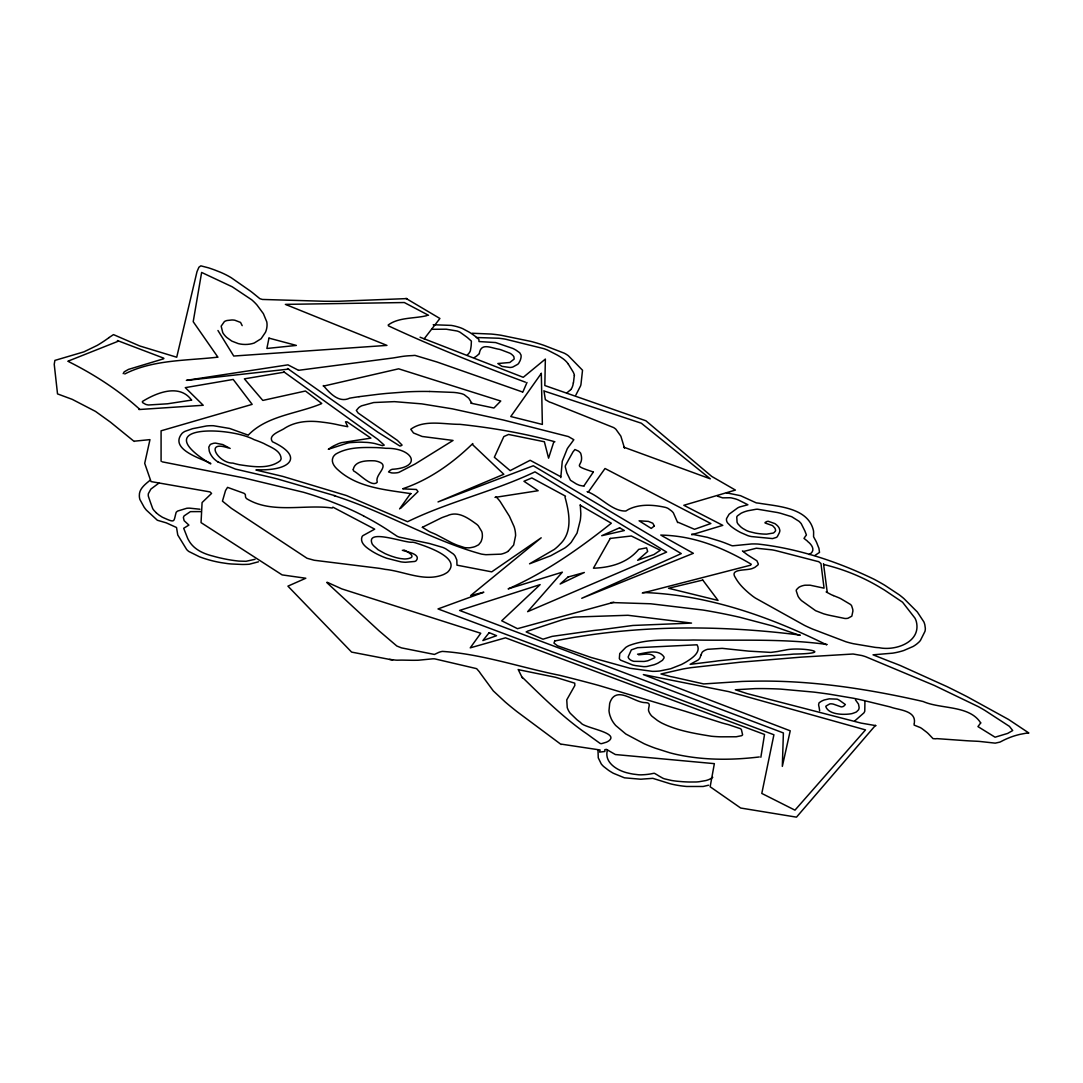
<?xml version="1.0" encoding="UTF-8"?>
<svg xmlns="http://www.w3.org/2000/svg" width="1083" height="1083" viewBox="0 0 1083 1083"><rect width="100%" height="100%" fill="white"/><g stroke="black" fill="none" stroke-linecap="round" stroke-linejoin="round"><path stroke-width="1.5" d="M598.006 750.587L598.263 757.843L601.241 763.908A36.971 21.349 0 0 0 603.637 766.52L608.47 770.257A80.264 46.339 0 0 0 613.344 773.262L624.458 777.824L640.649 779.205A16.055 9.273 0 0 0 642.855 779.043L652.805 778.339L669.592 783.564A42.196 24.367 0 0 0 673.897 784.606L675.751 784.972A101.707 58.726 0 0 0 678.283 785.419A61.555 35.536 0 0 0 682.507 786.028A74.118 42.792 0 0 0 686.676 786.475L703.124 786.475L708.566 785.229M573.435 382.976L574.301 375.53M760.848 757.274L764.53 734.477L505.504 637.819L470.239 647.851L480.757 633.257L341.768 588.881L327.039 582.194M827.182 591.914L823.5 563.647M553.846 441.756L548.58 458.163L544.37 441.756L508.563 434.459L503.825 436.584L494.349 457.256L510.147 470.631L530.142 460.289L560.683 476.71M914.106 723.43L914.16 725.109L920.36 727.6A28.023 16.177 0 0 1 921.999 728.656L926.574 732.135A35.861 20.699 0 0 1 928.727 734.112L933.018 738.633L935.793 738.809A3.818 2.207 0 0 1 937.012 738.633L965.86 740.677A140.709 81.239 0 0 0 970.409 740.948L976.812 741.246A50.197 28.984 0 0 1 979.479 741.422L995.223 743.141L999.785 742.139A12.048 6.958 0 0 0 1000.746 741.706L1003.169 740.447A66.009 38.108 0 0 1 1009.112 737.794L1009.83 737.496A51.889 29.958 0 0 1 1015.231 735.641L1016.355 735.316A69.65 40.22 0 0 1 1019.915 734.382L1025.899 733.245A12.576 7.256 0 0 1 1027.591 733.137L1028.85 732.988L1008.544 719.464L967.417 696.843A1185.289 684.321 0 0 0 946.867 686.554L900.203 665.476A360.165 207.936 0 0 0 889.712 661.415L873.033 654.822L892.554 653.171A46.42 26.804 0 0 0 898.389 652.02A52.81 30.486 0 0 0 903.791 650.504L913.091 646.483A40.261 23.244 0 0 0 917.152 643.695L918.722 642.327A29.837 17.22 0 0 0 920.442 640.405L924.95 631.43A34.494 19.914 0 0 0 925.329 628.33L924.855 624.891A58.022 33.505 0 0 0 923.88 621.913L917.342 611.99L903.899 598.574A135.037 77.962 0 0 0 899.147 594.757L884.689 585.213A275.475 159.039 0 0 0 874.198 579.31C837.714 561.684 798.333 548.526 757.924 544.045A46.312 26.737 0 0 0 751.453 543.964L732.771 545.805A3.317 1.909 0 0 1 731.485 545.534L724.838 542.894A172.265 99.446 0 0 0 719.978 541.162L707.267 537.29L691.712 534.163M914.404 722.578C915.798 710.868 899.797 710.069 891.783 707.483A22.757 13.131 0 0 0 889.901 706.874L863.368 700.403A209.019 120.673 0 0 0 853.445 698.251L830.12 694.298A435.204 251.256 0 0 0 813.861 692.105L780.653 689.099A215.761 124.572 0 0 0 768.93 688.68L765.234 688.612A242.078 139.761 0 0 0 754.973 688.626L735.33 689.763L747.202 693.621L861.107 723.106L875.985 725.664M522.778 392.208L526.988 382.475M575.899 394.957L580.556 385.914A29.972 17.301 0 0 0 580.989 384.167L582.532 370.237L568.385 355.779A29.485 17.017 0 0 0 564.311 353.207L543.91 345.328A124.992 72.168 0 0 0 530.751 341.375L501.063 335.256A96.861 55.923 0 0 0 491.357 334.065L472.174 333.253M123.178 373.662L124.234 371.835L128.444 369.411L163.723 358.771M588.164 492.224L605.018 468.506L710.841 523.522L694.514 529.303L678.188 522.317M399.586 508.929L410.633 493.428M248.589 434.77C267.298 415.561 297.459 413.72 321.245 403.769M424.157 338.844L439.901 318.483L405.976 298.394M875.457 725.353L796.492 817.151L740.677 808.026L710.15 786.759L714.36 763.65L615.374 754.54L606.426 749.368L604.842 749.666L604.842 751.494L599.589 752.103L600.104 749.977L561.671 744.197M554.889 640.54L553.968 643.099L557.542 645.793L590.966 657.435L629.913 668.252L652.372 671.352A36.091 20.834 0 0 0 659.737 670.986L670.634 668.766L681.369 664.529A73.143 42.223 0 0 0 686.636 661.632C691.969 658.247 701.418 652.156 697.046 644.791L637.589 647.675L631.348 649.868L628.181 656.88A8.583 4.955 0 0 0 628.546 658.017A9.368 5.415 0 0 0 633.826 661.334L644.006 661.456A30.798 17.788 0 0 0 647.851 660.765L654.687 657.76A3.114 1.8 0 0 0 654.782 657.015C651.086 652.413 643.668 654.565 638.604 654.822M124.762 373.973C152.608 359.718 186.29 360.693 216.898 357.255M467.436 354.831L468.641 353.599A21.132 12.197 0 0 0 470.374 350.716L471.037 346.777A48.072 27.752 0 0 1 471.186 345.531L471.389 341.104L467.342 337.503A46.65 26.94 0 0 1 466.313 336.732L460.058 332.237A15.988 9.233 0 0 0 457.107 331.005L446.223 329.205L431.643 329.3M400.629 508.32L418.011 491.601L416.427 489.475L402.741 488.866M479.241 353.803C480.893 342.255 490.437 347.873 499.29 349.308A27.048 15.622 0 0 1 501.307 349.917L509.741 353.139A13.064 7.54 0 0 1 511.623 354.303L512.963 355.535A17.518 10.113 0 0 1 513.856 356.7L514.208 359.028L509.809 362.494L497.842 363.522L501.903 366.352L509.944 367.475A7.486 4.318 0 0 0 512.801 367.029L517.715 364.308A12.942 7.473 0 0 0 518.716 363.265L520.111 360.653A48.6 28.063 0 0 0 520.761 358.676L521.031 357.404A22.851 13.199 0 0 0 521.099 356.023A29.945 17.287 0 0 0 521.018 355.062L519.732 352.774L515.995 350.12A49.683 28.686 0 0 0 512.949 348.482L495.594 342.553L479.024 341.551L478.889 339.412L475.017 336.123A136.702 78.924 0 0 0 472.635 334.403L470.658 333.063A53.663 30.987 0 0 0 469.061 332.075L462.847 328.731A31.109 17.964 0 0 0 459.612 327.459L457.067 326.687A37.255 21.511 0 0 0 451.3 325.401L433.214 324.738M478.632 354.317L477.021 355.711A21.119 12.197 0 0 1 475.64 356.727L474.286 357.566M566.937 392.818L569.861 390.381A13.835 7.987 0 0 0 570.673 389.555M149.968 480.365C145.244 484.263 139.071 488.771 139.341 495.635A39.096 22.581 0 0 0 139.91 499.507L144.174 507.277A141.67 81.794 0 0 0 146.367 510.107L157.36 520.26L166.254 522.845L176.529 527.516L177.761 535.002L186.655 549.501A22.296 12.874 0 0 0 188.794 551.464L199.462 556.77A87.506 50.522 0 0 0 206 559.018A79.533 45.919 0 0 0 212.661 560.872A83.229 48.045 0 0 0 220.878 562.605L227.592 563.607A57.602 33.248 0 0 0 231.572 563.986L242.051 564.46A49.832 28.767 0 0 0 249.266 564.229L258.431 561.82M809.123 554.523C816.068 550.868 812.074 544.857 807.756 541.554A7.08 4.088 0 0 0 806.943 540.715L804.006 538.413L805.441 536.193A6.011 3.466 0 0 1 805.82 535.814L806.429 535.016L805.495 532.565A84.19 48.613 0 0 1 804.913 531.022L801.23 523.658A46.664 26.94 0 0 0 799.078 521.343L791.7 516.713L780.87 513.369A58.956 34.047 0 0 0 777.445 512.53L757.599 509.213A7.513 4.346 0 0 0 755.948 509.294L748.028 510.743A24.706 14.269 0 0 0 741.029 513.288L737.469 515.846A8.38 4.833 0 0 0 736.765 516.997L737.063 522.182A18.411 10.627 0 0 0 738.051 524.037L740.542 526.676A34.642 19.995 0 0 0 742.979 528.545L746.417 530.494A21.47 12.387 0 0 0 749.125 531.563L755.135 533.053A43.036 24.841 0 0 0 759.102 533.662L760.009 533.757A35.495 20.496 0 0 0 763.935 534.068L764.639 534.095A54.719 31.597 0 0 0 766.696 534.136L773.303 533.053A11.994 6.931 0 0 0 774.318 532.308L775.333 531.171A4.914 2.829 0 0 0 775.59 530.332L775.32 529.1A27.034 15.609 0 0 0 774.778 527.99L772.558 525.607L765.072 522.994A1.787 1.029 0 0 1 765.167 522.426L766.913 521.492A4.075 2.356 0 0 1 768.334 521.302L774.846 523.603A23.758 13.713 0 0 1 776.795 525.12A20.09 11.588 0 0 1 779.232 528.22L779.841 530.291A10.668 6.16 0 0 1 779.787 531.239L779.557 532.091A59.051 34.087 0 0 1 779.097 533.256L777.364 536.559A8.393 4.846 0 0 1 776.43 537.398L772.572 538.589L751.304 536.545A23.298 13.456 0 0 1 748.015 535.706L740.596 532.511A77.313 44.633 0 0 1 735.181 529.33A62.936 36.335 0 0 1 732.257 527.286A73.603 42.494 0 0 1 730.673 526.04L727.519 522.818A15.717 9.07 0 0 1 726.544 518.608L729.103 514.208L737.699 507.9A14.133 8.163 0 0 1 739.879 506.898L747.879 504.759L744.319 502.945A47.76 27.576 0 0 1 742.654 502.106L738.227 499.913A26.858 15.5 0 0 0 735.167 498.816L731.499 497.923A9.165 5.293 0 0 0 729.563 497.747L722.605 497.855L717.515 496.163M109.045 337.558L113.485 334.606L139.707 345.964L176.719 357.228L196.998 271.671L198.92 267.217L200.829 265.849L208.423 267.812A143.064 82.592 0 0 1 214.651 269.965L220.688 272.347A81.455 47.029 0 0 1 231.315 277.776L250.417 291.083A125.466 72.439 0 0 1 253.436 293.439L259.866 298.678L262.384 299.45L324.345 301.264A452.708 261.369 0 0 0 339.02 301.25L406.897 298.597M854.92 720.791L863.896 712.898A22.256 12.847 0 0 0 864.775 711.165L864.924 701.649M508.076 551.342L513.653 545.06L515.603 535.625A86.356 49.859 0 0 0 514.087 526.622L509.403 516.239L500.129 501.47A88.278 50.969 0 0 0 496.041 496.786M712.776 777.337L709.988 779.043A17.166 9.909 0 0 1 705.845 780.559L699.009 781.736A27.644 15.961 0 0 1 696.139 781.98L689.275 782.007A96.725 55.842 0 0 1 682.683 781.709L677.592 781.276A61.839 35.698 0 0 1 671.501 780.464L664.529 778.853A15.081 8.705 0 0 1 662.634 778.095L658.721 775.861A20.807 12.008 0 0 1 657.814 775.252L654.579 773.37A2.071 1.205 0 0 0 653.726 773.33L651.465 773.763A20.861 12.048 0 0 1 649.597 774.101L648.013 774.318A44.471 25.681 0 0 1 644.331 774.683L641.461 774.832A20.78 11.994 0 0 1 638.361 774.751L633.122 774.101A49.777 28.74 0 0 1 628.289 773.113C617.757 770.825 603.637 762.662 607.482 749.977M158.917 483.099L150.889 489.083L148.398 493.591A20.469 11.818 0 0 0 148.357 496.204L149.292 499.033A41.668 24.056 0 0 1 149.928 500.901L152.744 508.685A33.587 19.399 0 0 0 154.328 510.797L156.318 512.814M814.917 555.444L819.506 552.411L818.924 548.201A75.093 43.361 0 0 1 818.247 546.644L817.015 543.49A88.089 50.86 0 0 0 816.433 542.096L815.634 540.498A40.964 23.65 0 0 0 815.052 539.496L813.577 536.748L813.617 532.335A39.394 22.743 0 0 0 813.482 530.684C808.324 507.616 778.068 506.411 759.156 503.229A38.149 22.026 0 0 0 756.327 502.905L740.501 495.676L726.463 492.819M67.904 361.208L118.44 341.145M403.269 488.555C429.707 479.566 452.884 462.928 472.757 443.583L472.757 444.815L503.825 474.273L438.019 501.93L533.31 465.758L681.248 553.603L581.747 598.29L693.35 553.305L661.767 535.679M527.191 631.294L562.145 619.855A106.256 61.352 0 0 1 565.719 618.934L572.514 617.445A33.194 19.169 0 0 1 575.533 617.026L627.923 615.279L691.523 623.091L632.919 625.46L600.564 629.805A157.956 91.189 0 0 0 593.822 630.496L552.168 636.371L542.989 639.2L526.135 631.903M743.48 551.491L756.34 548.228L772.084 549.853A48.545 28.023 0 0 1 776.47 550.773L817.124 561.305A23.582 13.619 0 0 1 818.707 561.657L820.968 563.553L824.055 588.164L810.07 585.186L804.953 585.213A12.658 7.31 0 0 0 798.712 587.433L796.56 589.585A8.339 4.819 0 0 0 796.208 590.749L797.954 596.016A28.754 16.597 0 0 0 798.753 597.396L799.105 597.897A35.333 20.401 0 0 0 801.582 600.672L815.634 610.704L823.567 613.777A68.459 39.516 0 0 0 827.101 614.738A57.426 33.153 0 0 0 830.39 615.496L844.767 618.461A5.158 2.978 0 0 0 846.04 618.488L846.486 618.461A8.136 4.698 0 0 0 847.975 618.258L851.834 616.159L852.903 611.069A61.785 35.671 0 0 0 852.727 609.242L851.644 605.83A11.006 6.363 0 0 0 850.48 604.449L840.922 598.764A42.278 24.408 0 0 0 838.486 597.613L833.369 595.569M255.06 559.302L246.044 561.292L238.964 561.102A89.469 51.659 0 0 1 224.641 558.923L219.971 557.907A108.517 62.652 0 0 1 212.85 556.053C203.266 553.711 193.397 549.189 188.564 540.079A47.314 27.319 0 0 1 187.684 538.427L183.69 528.274L188.889 525.093L184.151 520.693L183.406 517.647A13.389 7.73 0 0 1 184.151 515.86L190.391 511.65L200.829 511.582M691.712 534.772L722.781 525.35L683.82 505.287L735.411 490.085L711.721 476.412L645.915 420.786L544.83 385.534L545.358 359.082L523.251 377.317L420.055 337.206M613.858 602.243L517.512 628.682L501.713 620.789L540.146 584.617L459.598 610.446L783.388 732.947L782.332 766.385L790.224 730.822L643.343 674.587L728.629 691.604L865.52 729.901L794.963 810.152L761.796 793.433L773.912 734.761L438.019 608.93L483.817 592.211L470.658 595.555L541.202 537.804L491.723 571.851L456.972 565.164L456.823 560.006L455.185 556.188A24.571 14.187 0 0 0 453.344 553.995L445.736 548.783A31.136 17.978 0 0 0 442.785 547.416L429.423 543.517L399.316 537.141A14.905 8.596 0 0 1 397.014 536.18L390.286 531.726A186.858 107.88 0 0 0 388.445 530.467A281.851 162.721 0 0 0 363.55 515.955M642.287 593.118L750.736 565.164M323.343 386.144L398.639 368.816L500.766 401.035L493.929 408.02L470.767 403.16M637.549 654.213C645.617 653.157 658.274 648.514 663.947 656.853A7.053 4.075 0 0 1 664.001 658.004L662.485 660.292L658.193 662.999A33.343 19.25 0 0 1 654.024 664.759L646.971 666.492A14.891 8.596 0 0 1 643.613 666.654L635.64 665.625A73.454 42.413 0 0 1 632.594 664.948L620.613 660.156A10.275 5.929 0 0 1 619.327 658.545L619.747 653.55L625.744 647.431A26.236 15.148 0 0 1 629.169 645.509C649.516 637.779 671.988 640.77 693.282 639.999C737.875 640.825 782.738 638.347 827.087 644.493M284.382 372.159L244.379 378.847L262.803 400.426L305.447 391.004L321.773 403.472M494.985 497.395L538.156 490.707L523.928 481.272L531.834 477.941L565.529 496.176M186.357 380.35L287.97 364.849L297.974 370.02M426.959 315.613C414.451 318.727 398.855 317.129 388.242 324.968L388.431 325.848C432.862 346.587 479.214 365.025 525.404 382.177M359.001 396.689L378.278 394.28A402.483 232.371 0 0 1 386.848 393.4L406.788 391.87A186.804 107.853 0 0 1 429.68 391.491M298.502 370.318L392.75 358.013A214.691 123.949 0 0 0 398.639 357.038L400.981 356.645A48.221 27.833 0 0 1 409.442 355.738L412.081 355.603A14.255 8.231 0 0 0 413.164 355.522L414.261 355.414A4.048 2.342 0 0 1 415.1 355.427L437.018 362.006L522.25 391.897M186.993 380.363L288.606 369.113M134.712 441.147L149.968 439.63L144.702 463.348L151.024 481.583L209.994 491.912L211.564 493.428L202.088 502.553L201.045 522.615L282.122 574.897L305.812 578.241L287.916 586.147L351.609 652.101L392.682 660.007M759.264 756.963C733.15 760.09 706.536 760.374 680.638 755.284A99.731 57.575 0 0 1 669.849 752.807L655.174 748.15A158.05 91.243 0 0 1 644.209 743.777L625.798 733.99L615.686 725.475A61.027 35.238 0 0 1 611.178 718.692L609.919 715.376A67.336 38.866 0 0 1 608.998 710.583L609.688 703.409A43.537 25.139 0 0 1 612.382 697.953C620.532 688.477 635.234 702.826 645.495 702.637C652.819 702.705 646.659 708.444 649.137 712.1A28.916 16.692 0 0 0 650.287 714.211A26.398 15.243 0 0 0 651.925 716.215L657.435 720.466A86.099 49.71 0 0 0 661.429 722.875C676.875 730.619 694.42 733.489 711.355 736.237A81.807 47.232 0 0 0 720.615 736.819L736.183 736.778L741.625 735.682A3.858 2.22 0 0 0 742.6 734.775L741.408 729.617A9.097 5.253 0 0 0 740.488 728.697L728.345 724.608A105.863 61.122 0 0 1 721.82 722.862L691.793 713.345A259.839 150.023 0 0 1 685.309 711.301L598.425 685.349A1169.004 674.912 0 0 0 559.749 675.332C520.774 667.507 482.165 654.051 442.419 651.397A12.075 6.972 0 0 0 438.669 652.44L434.432 654.443L401.482 647.878L396.825 646.01L379.009 630.807L327.039 582.803M256.481 469.724C289.987 471.308 305.054 456.985 272.456 441.742C267.311 434.852 281.066 431.142 285.181 427.934C296.282 421.125 309.724 420.394 322.328 422.167A94.993 54.84 0 0 1 332.034 423.575A85.449 49.331 0 0 1 339.25 425.077L347.751 426.702L345.504 421.801L347.061 421.829L370.887 438.141L341.687 442.622A23.718 13.7 0 0 0 338.397 443.692L334.051 445.709A99.108 57.223 0 0 0 331.791 446.954L328.311 449.31L347.413 443.109A15.555 8.989 0 0 1 350.066 442.622L357.634 442.189A81.821 47.232 0 0 1 361.208 442.175L366.947 442.406A36.538 21.091 0 0 1 370.386 442.771A40.233 23.23 0 0 1 374.88 443.543L382.421 445.654L384.248 445.127L377.832 439.36L283.868 371.848M138.976 409.536L203.211 405.272L185.301 387.646L233.211 379.443L252.163 404.365L161.083 430.804L161.083 461.209M286.386 304.364L404.325 302.536L428.543 315.302M476.385 337.503L498.681 338.234A63.355 36.578 0 0 1 505.436 339.169L543.504 348.564A36.998 21.362 0 0 1 547.592 350.093L557 354.913A96.658 55.802 0 0 1 560.642 357.092L563.309 358.92A38.243 22.08 0 0 1 568.142 363.834M611.232 602.541L650.626 603.773L702.921 610.027A386.022 222.868 0 0 1 739.743 617.269L772.585 625.947L799.701 635.369M332.291 508.022C304.797 504.055 271.562 514.154 246.599 498.64A12.333 7.121 0 0 1 245.543 497.151L245.313 494.403L244.054 493.32L227.552 487.364L225.535 490.545L222.448 501.145L231.369 508.32L307.017 558.259L314.178 560.249L379.145 568.304A112.524 64.966 0 0 1 385.169 569.36C404.243 571.323 424.184 582.167 443.15 574.707A27.657 15.974 0 0 0 447.604 572.176C462.495 557.691 425.132 546.022 415.019 542.678A21.335 12.319 0 0 0 412.677 542.177C406.369 543.774 364.687 527.462 372.281 544.18A60.946 35.184 0 0 0 373.825 545.967L378.102 549.771L384.952 553.562A66.401 38.338 0 0 0 392.1 556.378L395.512 557.447A33.465 19.318 0 0 0 398.395 558.151A42.223 24.367 0 0 0 400.466 558.557L404.149 558.977A9.937 5.74 0 0 0 406.572 558.855A11.886 6.864 0 0 0 409.036 558.408C416.969 556.594 406.761 551.22 403.891 549.974M429.68 391.477L453.642 392.412A44.565 25.735 0 0 1 457.473 392.845L461.358 393.616A13.348 7.703 0 0 1 464.241 394.699L468.736 398.192L471.809 403.16M660.711 535.07L665.49 535.246A90.119 52.038 0 0 1 680.273 536.762C705.602 540.607 729.373 551.261 751.264 564.243M643.343 592.509C707.565 594.648 769.444 616.565 826.559 644.791M800.229 635.071C738.186 627.247 675.223 625.365 612.964 632.052A402.077 232.141 0 0 0 555.417 640.838M411.161 493.726C386.225 489.787 358.013 487.905 338.316 470.157C334.688 467.139 330.613 462.13 333.077 457.188A16.624 9.598 0 0 1 335.906 454.007C348.063 446.913 362.94 447.333 376.586 447.604A102.208 59.01 0 0 1 385.954 448.321C412.677 447.672 423.561 467.409 392.127 469.305A18.763 10.83 0 0 0 390.246 470.212L388.526 471.944L391.599 472.905A13.808 7.974 0 0 0 395.105 472.96L396.635 472.824A10.803 6.241 0 0 0 398.91 472.364L415.141 463.984L453.046 440.443L422.153 436.476L413.516 432.983L410.782 429.261C424.17 419.338 444.098 424.441 459.828 424.333C491.872 427.717 523.806 433.227 554.889 441.756M389.514 659.398L395.864 660.129A16.556 9.557 0 0 0 397.678 660.183L400.548 660.116A40.112 23.163 0 0 1 402.808 660.116L409.97 660.251A138.962 80.223 0 0 0 414.112 660.292L417.334 660.251A24.503 14.147 0 0 0 418.823 660.183L432.591 658.83A9.016 5.198 0 0 1 434.77 658.87L475.627 668.414A3.439 1.99 0 0 1 476.764 668.793L479.417 671.866A69.041 39.854 0 0 0 480.635 673.667L493.306 690.913L505.26 702.028A514.669 297.135 0 0 0 517.187 711.788L561.156 744.508M199.989 509.24L189.593 508.157A15.176 8.759 0 0 0 186.75 508.279L177.68 511.041A20.875 12.062 0 0 0 176.177 512.273C173.47 521.695 175.663 523.17 164.007 517.958A17.978 10.383 0 0 1 162.152 517.092L159.093 515.115A52.268 30.175 0 0 1 156.318 512.814M824.028 564.568C844.32 569.387 863.977 577.523 881.779 588.462A74.416 42.968 0 0 1 884.811 590.289L902.559 602.202L914.878 618.027A40.504 23.379 0 0 1 916.299 621.439C921.525 642.138 895.519 651.1 879.193 647.702A40.491 23.379 0 0 1 874.983 647.35L853.363 643.708A70.612 40.775 0 0 1 845.958 641.772L813.049 629.264A159.147 91.879 0 0 1 804.615 625.446L755.406 598.073A72.48 41.844 0 0 1 752.401 595.948L749.707 593.795A150.347 86.802 0 0 1 745.294 589.897L743.642 588.299A90.444 52.214 0 0 1 735.465 577.74C728.629 567.885 748.231 571.161 753.375 568.02A9.666 5.577 0 0 0 754.865 567.357L757.856 565.015A6.755 3.899 0 0 0 758.317 564.013L756.909 560.804L750.032 556.472A58.996 34.06 0 0 1 746.647 554.239L742.424 550.881M162.139 461.818L243.932 477.928L303.416 492.251A250.119 144.405 0 0 1 317.481 496.691A357.376 206.325 0 0 1 328.812 500.712L344.529 506.939A247.628 142.97 0 0 1 361.519 514.845L363.604 515.928M518.676 669.727L555.66 677.322L574.735 683.17L574.829 685.539L566.761 699.848L567.235 707.619A59.281 34.223 0 0 0 568.277 710.11L568.683 710.895A38.866 22.445 0 0 0 570.254 713.277L576.941 719.721A124.234 71.722 0 0 0 580.705 722.605C583.168 727.966 620.031 732.406 608.795 740.894A27.089 15.636 0 0 1 606.439 742.18L601.62 743.642A3.005 1.733 0 0 1 600.185 743.466L591.589 737.279A266.513 153.867 0 0 0 586.39 733.502A249.97 144.323 0 0 0 583.615 731.607C561.373 715.673 541.866 696.342 522.358 677.335M255.954 470.036L282.812 476.412L346.506 495.567L407.587 521.708C448.7 501.619 493.74 491.56 534.988 471.85L666.614 552.1L527.624 611.678L562.361 572.162L508.144 588.881C545.656 572.447 579.405 548.621 611.326 523.224L580.271 505.287M402.321 550.272C406.071 551.68 421.477 553.927 416.238 560.669A6.038 3.479 0 0 1 414.748 561.454L405.475 562.28A30.31 17.49 0 0 1 401.008 561.874L386.712 558.246A73.008 42.156 0 0 1 372.39 551.477C367.624 548.391 359.272 543.355 362.101 536.559A7.649 4.413 0 0 1 363.008 535.598L374.718 529.154L332.819 507.115M335.459 495.865L277.546 478.984A279.901 161.597 0 0 0 270.696 477.278L235.512 469.101L218.049 461.994M163.723 358.162L117.397 340.536M544.993 391.301L641.339 423.223L710.313 478.848L623.97 447.238M333.875 495.567C384.397 511.474 430.357 539.97 481.339 554.076A45.066 26.019 0 0 0 485.942 554.699L500.996 554.158A18.844 10.884 0 0 0 508.089 551.342M210.684 463.348C201.33 458.637 168.704 449.215 182.093 433.335A17.369 10.031 0 0 1 184.936 431.372L192.557 428.692L206.447 425.971A27.847 16.069 0 0 1 213.513 425.727L229.677 428.462L248.061 435.082M285.343 304.364L386.942 345.396L233.738 356.036L217.954 330.505M228.053 447.848C203.712 439.82 218.631 463.524 232.886 463.091A59.795 34.521 0 0 0 239.343 464.715C252.515 466.651 268.598 469.453 279.983 460.952A12.116 6.999 0 0 0 281.133 458.664C280.659 450.162 270.222 447.144 263.981 443.57A94.776 54.719 0 0 0 254.031 439.63C229.921 426.458 145.447 423.954 210.684 463.957M68.432 361.505L73.644 364.186A377.71 218.076 0 0 1 139.599 409.198M826.126 591.914L830.972 594.513A33.749 19.494 0 0 0 833.369 595.569M587.108 491.614C599.914 496 612.261 511.677 625.866 511.014A53.27 30.757 0 0 1 628.722 509.308C640.08 503.73 653.631 504.732 665.652 507.44A13.05 7.527 0 0 1 668.279 508.55L671.609 511A28.875 16.665 0 0 1 673.369 512.868L677.66 522.615M230.165 448.457L222.8 444.571L215.571 443.109A7.419 4.278 0 0 0 213.405 443.34L211.226 444.03A5.821 3.357 0 0 0 210.075 444.747L208.789 447.117L209.263 451.042A45.581 26.317 0 0 0 211.794 456.173L212.606 457.27A32.341 18.668 0 0 0 218.035 461.994M287.55 368.504L377.981 432.279L399.871 446.02A3.371 1.949 0 0 0 402.064 445.059L397.434 440.415L358.094 412.975L356.334 410.443L358.73 407.628A18.479 10.668 0 0 1 361.627 405.814L373.689 402.538L394.415 401.644L421.734 403.864L452.288 408.819L503.311 420.001L568.399 436.571L573.828 439.712L570.024 444.923A77.57 44.782 0 0 0 567.248 448.809L562.267 461.223L560.791 477.63M134.184 441.458L110.398 422.113L95.521 411.418L72.236 399.356L57.521 393.901L54.231 364.294L54.895 360.409L83.892 351.867L97.294 345.355A165.225 95.399 0 0 0 109.072 337.571M855.448 699.821L858.521 704.14L859.13 707.483A20.32 11.737 0 0 1 858.602 709.744L856.423 711.924A19.656 11.344 0 0 1 855.259 712.438L853.837 712.98A74.741 43.158 0 0 1 851.955 713.629C844.347 715.091 828.617 714.915 825.801 706.576A3.208 1.855 0 0 1 826.153 705.967L829.659 703.977A2.68 1.557 0 0 1 830.458 703.828L831.609 703.842A7.919 4.576 0 0 1 833.423 704.14L841.139 706.874A1.638 0.948 0 0 0 841.951 706.833L842.466 706.712A11.236 6.484 0 0 0 843.589 706.333L845.363 704.532L840.218 700.823A25.748 14.864 0 0 0 839 700.051L837.755 699.388A3.52 2.031 0 0 0 836.929 699.131L829.226 698.833L824.312 699.956A21.105 12.184 0 0 0 821.225 701.351L819.1 702.786L818.653 704.397A17.991 10.383 0 0 0 818.68 705.331L818.856 706.184A64.479 37.228 0 0 1 819.168 707.592L819.655 710.759M568.155 363.834L572.812 371.401A31.637 18.262 0 0 1 574.437 375.517M217.954 357.255L193.207 321.692L201.628 272.442L232.276 286.819L251.811 299.869A90.322 52.146 0 0 1 257.05 305.081L263.399 313.691L266.756 321.813A49.033 28.307 0 0 1 267.014 326.01L266.905 327.052A54.813 31.651 0 0 1 265.497 332.251L261.111 338.735L254.18 343.04A17.247 9.964 0 0 1 238.233 343.595L231.803 341.091L226.713 337.436A39.069 22.553 0 0 1 222.76 332.63L221.162 326.159L224.398 321.57A9.002 5.198 0 0 1 226.956 320.514L231.938 319.972A13.064 7.54 0 0 1 234.794 320.216L240.548 322.423L242.172 325.645M518.148 669.429L522.358 677.944M565.001 497.083C569.238 512.53 573.069 532.078 559.87 544.37A63.938 36.917 0 0 1 554.32 549.419L529.546 563.81L550.76 555.741L564.784 548.012A58.577 33.817 0 0 0 571.188 542.353L577.049 533.093L580.298 520.206A204.795 118.237 0 0 0 580.826 513.653L580.271 504.678M624.498 448.145L620.87 436.192L615.889 429.247A23.406 13.51 0 0 0 613.641 427.582L551.626 402.754A24.868 14.363 0 0 0 549.528 402.077L545.345 399.654L543.937 390.692M323.343 385.534C329.557 392.885 338.789 403.377 349.701 398.165A200.504 115.759 0 0 1 359.001 396.689M573.259 382.976A35.901 20.726 0 0 1 570.876 389.609M593.362 471.985L584.373 485.238A15.108 8.718 0 0 0 584.116 486.24L579.595 485.346A107.122 61.853 0 0 1 576.332 483.952L570.43 480.229L567.478 474.219A36.551 21.105 0 0 1 566.815 472.811L565.285 466.895A14.472 8.353 0 0 1 565.448 465.582L569.035 458.975A94.004 54.272 0 0 0 569.888 457.473L572.162 453.411A30.554 17.639 0 0 0 572.758 452.22L574.911 449.526L578.498 451.11A21.416 12.36 0 0 1 580.65 453.208C585.51 467.964 568.426 463.727 593.362 471.985M353.275 469.426L353.302 470.063A5.401 3.114 0 0 0 353.667 470.97C359.624 474.016 371.726 487.675 377.168 482.368A9.788 5.659 0 0 0 377.168 481.542C374.921 474.462 390.354 465.676 378.603 461.778A16.732 9.666 0 0 0 374.813 460.844C367.679 460.519 354.858 460.451 353.275 469.426M980.697 722.93L977.949 726.598L995.074 737.198L1007.677 733.408L1012.7 730.538L1009.437 726.382L984.867 710.394A190.188 109.803 0 0 0 978.206 706.59L934.277 685.431L865.601 656.677A81.482 47.043 0 0 0 861.933 655.553L853.079 654.01L801.082 657.137L740.677 662.16L691.32 667.629A157.143 90.728 0 0 0 683.102 668.956L660.955 673.992L670.472 676.55A95.642 55.219 0 0 1 676.13 677.728L703.706 683.928L742.153 681.437A229.312 132.397 0 0 1 752.374 681.207C806.794 679.989 861.039 687.827 914.093 699.469A393.589 227.24 0 0 1 923.217 701.54C941.019 709.338 969.407 705.019 980.697 722.93M422.37 527.313L428.868 531.32A23.867 13.781 0 0 0 431.454 532.552L434.093 533.648A44.457 25.667 0 0 1 436.584 534.785L451.746 542.8A87.1 50.292 0 0 0 457.324 545.223L464.404 547.538A8.962 5.171 0 0 0 466.042 547.754L468.56 547.836A10.275 5.929 0 0 0 470.279 547.714L473.027 547.186A19.44 11.223 0 0 0 475.261 546.495L478.591 544.803L480.622 542.299A27.21 15.717 0 0 0 481.353 540.877L482.097 538.413A45.757 26.412 0 0 0 482.368 535.313L482.26 533.702A30.893 17.829 0 0 0 481.678 531.401L478.334 525.878A23.934 13.822 0 0 0 476.723 524.307C468.181 518.216 458.014 510.459 447.062 515.833A57.264 33.059 0 0 0 441.634 517.769L422.37 527.313M191.569 400.101L167.513 403.797L148.52 404.988A9.219 5.32 0 0 1 147.207 404.771A11.696 6.755 0 0 1 145.663 404.365L142.726 402.686A3.939 2.274 0 0 1 142.442 402.091A3.709 2.139 0 0 1 142.455 401.455C156.304 392.872 179.467 383.26 191.569 400.101M268.977 338.126L266.878 348.469L296.363 345.423L268.977 338.126M700.823 655.283L700.39 656.812A17.463 10.085 0 0 1 699.686 658.274L698.779 659.412A7.703 4.44 0 0 1 697.912 660.116L690.128 664.353L715.579 661.226A53.514 30.893 0 0 1 718.652 660.779L761.972 656.393A65.522 37.824 0 0 1 767.346 655.96L790.184 654.43A77.015 44.457 0 0 1 793.582 654.091C838.77 653.306 799.863 646.443 785.27 650.084A112.145 64.75 0 0 0 781.249 650.788A94.587 54.61 0 0 0 777.77 651.479L770.906 652.413L751.521 651.289A44.403 25.64 0 0 1 748.394 651.1L722.226 648.351L707.565 649.313A13.632 7.865 0 0 0 705.006 650.274L703.598 651.073A9.612 5.55 0 0 0 702.122 652.372L700.823 655.283M610.27 538.427L593.43 568.209C610.528 567.614 627.45 562.97 638.713 549.365L646.605 547.849L647.661 551.491L637.657 560.304L653.97 554.537L660.292 550.272L631.335 535.99L610.27 538.427M541.31 373.378L510.77 416.535L542.366 424.441L541.31 373.378M489.191 632.648L482.869 640.554L496.555 635.694L489.191 632.648M568.02 577.036L560.128 584.035L584.346 572.487L568.02 577.036M654.362 525.972L651.208 528.409L639.092 520.815L648.338 521.383L652.778 523.238L654.362 525.972M619.611 527.8L601.715 535.706L624.35 530.535L619.611 527.8M702.772 580.068L668.549 588.272L718.043 600.429L702.772 580.068"/></g></svg>
